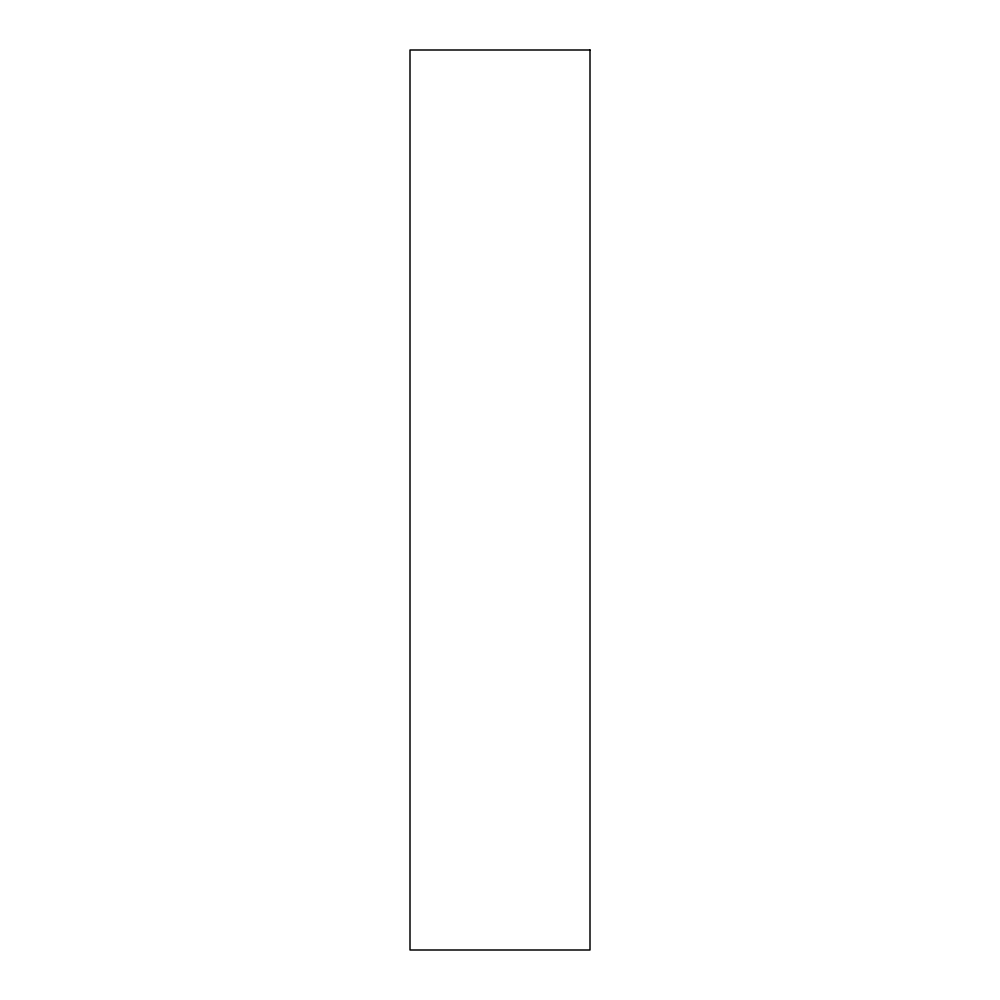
<?xml version="1.0" encoding="UTF-8"?>
<svg xmlns="http://www.w3.org/2000/svg" width="1000" height="1000" viewBox="0 0 1000 1000"><rect width="100%" height="100%" fill="white"/><g stroke="black" fill="none" stroke-linecap="round" stroke-linejoin="round"><path stroke-width="1.5" d="M590 50L410 50L410 950L590 950L590 50"/></g></svg>
